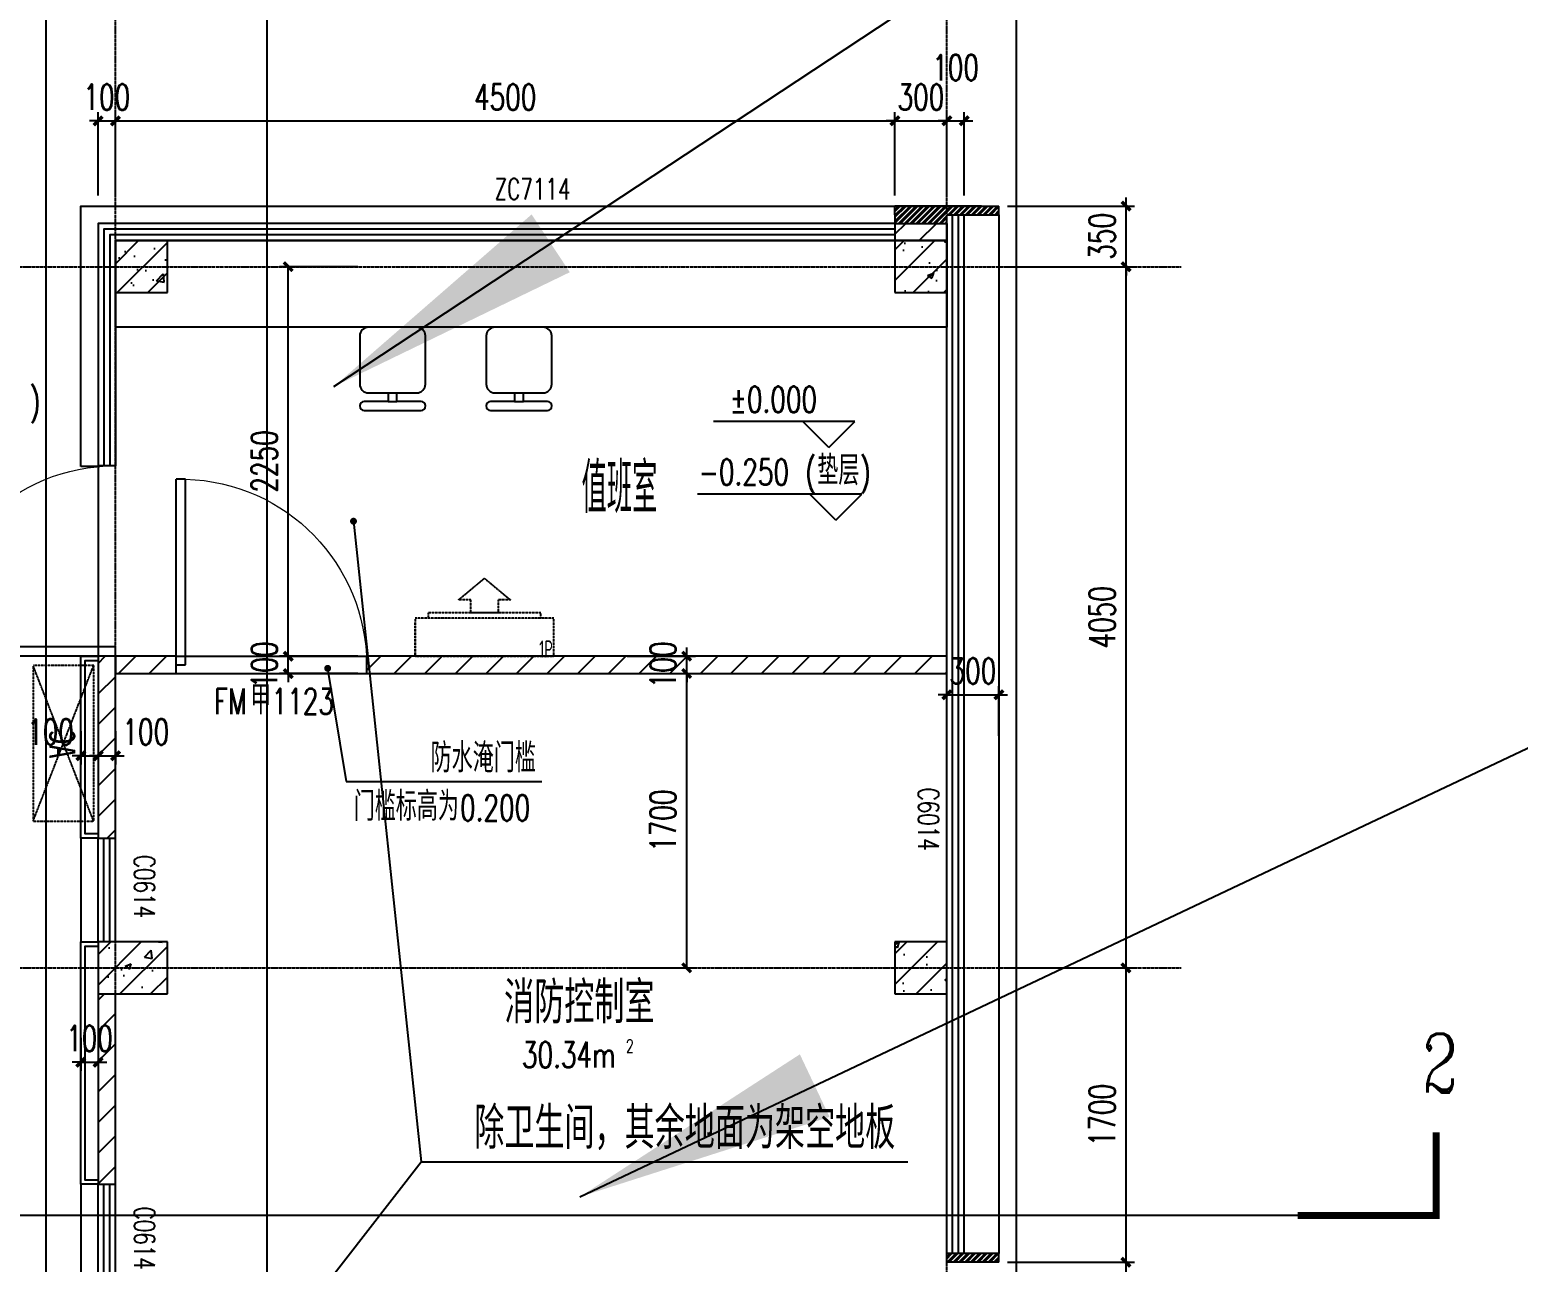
# Model space of a CAD drawing. Extents: x -954573 to 446329, y 489853 to 1226784.
# Drawn here: x -112949 to -104356, y 612220 to 619338 of the extents above; entities that cross this region are included whole.
import ezdxf
from ezdxf.enums import TextEntityAlignment as Align

# ---------------------------------------------------------------- set-up
doc = ezdxf.new("R2010")
doc.units = 0
doc.header["$LTSCALE"] = 10
doc.header["$MEASUREMENT"] = 0
for name, pattern in [('10平面$0$124-SF$0$DASH', [0.35, 0.25, -0.1]), ('10平面$0$DOTE', [2.42, 2, -0.2, 0.02, -0.2]), ('10平面$1$DASH', [0.35, 0.25, -0.1])]:
    doc.linetypes.add(name, pattern=pattern)
doc.layers.get('Defpoints').update_dxf_attribs({"color": 210})
for name, color, linetype in [('10平面$0$124-SF$0$J_EQPM_SMAL(空调室内外机)', 8, 'Continuous'), ('10平面$0$A-AXIS-DOTE', 8, '10平面$0$DOTE'), ('10平面$0$A-AXIS-DP', 8, 'Continuous'), ('10平面$0$A-AXIS-ELEV', 8, 'Continuous'), ('10平面$0$A-AXIS-SYMB', 8, 'Continuous'), ('10平面$0$A-CURTAIN', 8, 'Continuous'), ('10平面$0$A-FURN', 8, 'Continuous'), ('10平面$0$A-HATCH-2', 8, 'Continuous'), ('10平面$0$A-HRAIL', 8, 'Continuous'), ('10平面$0$A-LIN-V', 8, 'Continuous'), ('10平面$0$A-TEXT', 8, 'Continuous'), ('10平面$0$A-WINDOW', 8, 'Continuous'), ('10平面$0$A-防火门', 8, 'Continuous'), ('10平面$0$AS-COLN', 8, 'Continuous'), ('10平面$0$AS-WALL', 8, 'Continuous'), ('10平面$0$DIM_SYMB', 8, 'Continuous'), ('10平面$0$PUB_HATCH', 8, 'Continuous'), ('10平面$0$PUB_TEXT', 8, 'Continuous'), ('A-LIN-V', 9, 'Continuous'), ('建-引出', 3, 'Continuous')]:
    doc.layers.add(name, color=color, linetype=linetype)
doc.styles.add('10平面$0$124-SF$0$-宋体', font='')
doc.styles.add('10平面$0$124-SF$0$Standard', font='gbenor.shx', dxfattribs={"bigfont": 'gbcbig.shx'})
doc.styles.add('10平面$0$_TCH_DIM', font='SIMPLEX', dxfattribs={"bigfont": 'GBCBIG'})
doc.styles.add('10平面$0$_TCH_DIM_T3', font='SIMPLEX', dxfattribs={"width": 0.705882, "bigfont": 'GBCBIG'})
doc.styles.add('10平面$0$_TCH_LABEL', font='COMPLEX', dxfattribs={"bigfont": 'GBCBIG'})
doc.styles.add('10平面$0$_TCH_SPACE', font='SIMPLEX', dxfattribs={"height": 5, "bigfont": 'GBCBIG'})
doc.styles.add('10平面$0$_TCH_WINDOW', font='SIMPLEX', dxfattribs={"height": 3.5, "bigfont": 'GBCBIG'})
doc.styles.get('10平面$0$124-SF$0$-宋体').set_extended_font_data('SimSun')
doc.dimstyles.new('10平面$0$_TCH_ARCH&&50', dxfattribs={"dimtxt": 148.75, "dimasz": 50, "dimexe": 50, "dimexo": 50, "dimgap": 63.125, "dimtad": 1, "dimdec": 0, "dimzin": 0, "dimdsep": 46, "dimtxsty": '10平面$0$_TCH_DIM_T3', "dimblk": '10平面$0$_ArchTick', "dimcen": 0.09, "dimclrt": 7, "dimazin": 2, "dimtfac": 1, "dimtdec": 0, "dimtix": 1, "dimtmove": 2, "dimatfit": 3, "dimfxl": 0, "dimtolj": 1, "dimtzin": 0, "dimarcsym": 0})
pattern_1 = [(45, (0, 0), (-88.388348, 88.388348), []), (50, (0, 0), (358.63009, -31.37607), [37.5, -412.5]), (355, (0, 0), (-69.37567, 376.09607), [30, -330]), (100.4514, (29.9, -2.6), (289.2547, 344.71977), [31.8701, -350.57106]), (46.1842, (0, 100), (533.62052, -82.7595), [56.25, -618.75]), (96.6356, (44.47, 93.1), (467.33135, 487.05894), [47.80514, -525.8565]), (351.1842, (0, 100), (467.33097, 487.0593), [45, -495]), (21, (50, 75), (298.45353, -201.30945), [37.5, -412.5]), (326, (50, 75), (121.65767, 362.57502), [30, -330]), (71.4514, (74.87, 58.22), (420.11131, 161.26525), [31.8701, -350.57106]), (37.5, (0, 0), (6.079928, 166.446927), [0, -326, 0, -335, 0, -331.25]), (7.5, (0, 0), (131.53477, 197.205856), [0, -191, 0, -318.5, 0, -126.25]), (327.5, (-111.5, 0), (266.911218, -11.277436), [0, -125, 0, -390, 0, -517.5]), (317.5, (-161.5, 0), (291.593085, 50.05249), [0, -162.5, 0, -259, 0, -367.5])]
pattern_2 = [(45, (0, 89.76), (-88.388383, 88.388383), [])]

# ---------------------------------------------------------------- blocks, each defined once
blk = doc.blocks.new('10平面$0$dote')
at = {"layer": '10平面$0$A-AXIS-DOTE'}
for p, q in [((108282.2, -199468.5), (108282.2, -181810.8)), ((113082.2, -199468.5), (113082.2, -181810.8)), ((105547.2, -186850), (114434.2, -186850)), ((105547.2, -190899.7), (114434.2, -190899.7))]:
    blk.add_line(p, q, dxfattribs=at)
blk = doc.blocks.new('10平面$0$空调室外机')
at = {"layer": '10平面$0$124-SF$0$J_EQPM_SMAL(空调室内外机)', "linetype": '10平面$0$124-SF$0$DASH', "ltscale": 0.5}
for p, q in [((2034887, 1697910.3), (2035787, 1697560.3)), ((2034887, 1697560.3), (2035787, 1697910.3))]:
    blk.add_line(p, q, dxfattribs=at)
blk.add_lwpolyline([(2034887, 1697910.3), (2035787, 1697910.3), (2035787, 1697560.3), (2034887, 1697560.3)], close=True, dxfattribs=at)
at = {"layer": '10平面$0$124-SF$0$J_EQPM_SMAL(空调室内外机)', "ltscale": 0.5, "style": '10平面$0$124-SF$0$-宋体', "width": 0.8}
blk.add_text('AC', height=150, dxfattribs=at).set_placement((2035248.4, 1697653.6))
blk = doc.blocks.new('10平面$0$壁挂式空调室内机')
at = {"layer": '10平面$0$124-SF$0$J_EQPM_SMAL(空调室内外机)', "linetype": '10平面$0$124-SF$0$DASH', "ltscale": 0.5}
for p, q in [((2036016.6, 1699011.9), (2035816.6, 1699011.9)), ((2036016.6, 1699011.9), (2036016.6, 1698211.9)), ((2036016.6, 1698211.9), (2035816.6, 1698211.9))]:
    blk.add_line(p, q, dxfattribs=at)
for points in [[(2035796.6, 1698211.9), (2036016.6, 1698211.9), (2036016.6, 1699011.9), (2035796.6, 1699011.9)], [(2035691.6, 1698761.9), (2035691.6, 1698690.8), (2035766.6, 1698690.8), (2035766.6, 1698533), (2035691.6, 1698533), (2035691.6, 1698461.9), (2035566.6, 1698611.9)]]:
    blk.add_lwpolyline(points, close=True, dxfattribs=at)
blk.add_lwpolyline([(2035796.6, 1698936.9), (2035766.6, 1698936.9), (2035766.6, 1698286.9), (2035796.6, 1698286.9)], dxfattribs=at)
at = {"layer": '10平面$0$124-SF$0$J_EQPM_SMAL(空调室内外机)', "linetype": '10平面$0$124-SF$0$DASH', "ltscale": 0.5, "style": '10平面$0$124-SF$0$Standard', "width": 0.7}
blk.add_text('1P', height=100, rotation=90, dxfattribs=at).set_placement((2036025.3, 1698967.4), align=Align.CENTER)
blk = doc.blocks.new('10平面$0$_ArchTick')
at = {"color": 0, "linetype": 'ByBlock', "const_width": 0.4}
blk.add_lwpolyline([(-0.5, -0.5), (0.5, 0.5)], dxfattribs=at)
blk = doc.blocks.new('*D3288')
at = {"layer": '10平面$0$A-AXIS-DP', "color": 0, "lineweight": -2}
for p, q in [((-112654.1, 613517.1), (-112654.1, 613325.4)), ((-112554.1, 613517.1), (-112554.1, 613325.4)), ((-112654.1, 613375.4), (-112704.1, 613375.4)), ((-112654.1, 613375.4), (-112554.1, 613375.4)), ((-112554.1, 613375.4), (-112504.1, 613375.4))]:
    blk.add_line(p, q, dxfattribs=at)
at = {"layer": 'Defpoints', "color": 0}
for p in [(-112654.1, 613567.1), (-112554.1, 613567.1), (-112554.1, 613375.4)]:
    blk.add_point(p, dxfattribs=at)
at = {"layer": '10平面$0$A-AXIS-DP', "color": 0, "lineweight": -2, "xscale": 50, "yscale": 50, "zscale": 50}
blk.add_blockref('10平面$0$_ArchTick', (-112654.1, 613375.4), dxfattribs=at)
at = {"layer": '10平面$0$A-AXIS-DP', "color": 0, "lineweight": -2, "xscale": 50, "yscale": 50, "zscale": 50, "rotation": 180}
blk.add_blockref('10平面$0$_ArchTick', (-112554.1, 613375.4), dxfattribs=at)
at = {"layer": '10平面$0$A-AXIS-DP', "color": 7, "insert": (-112604.1, 613512.9), "char_height": 148.75, "attachment_point": 5, "style": '10平面$0$_TCH_DIM_T3'}
blk.add_mtext('\\A1;100', dxfattribs=at)
blk = doc.blocks.new('*D3289')
at = {"layer": '10平面$0$A-AXIS-DP', "color": 0, "lineweight": -2}
for p, q in [((-112554.2, 615287.1), (-112554.2, 615095.4)), ((-112454.2, 615287.1), (-112454.2, 615095.4)), ((-112554.2, 615145.4), (-112604.2, 615145.4)), ((-112554.2, 615145.4), (-112454.2, 615145.4)), ((-112454.2, 615145.4), (-112404.2, 615145.4))]:
    blk.add_line(p, q, dxfattribs=at)
at = {"layer": 'Defpoints', "color": 0}
for p in [(-112554.2, 615337.1), (-112454.2, 615337.1), (-112454.2, 615145.4)]:
    blk.add_point(p, dxfattribs=at)
at = {"layer": '10平面$0$A-AXIS-DP', "color": 0, "lineweight": -2, "xscale": 50, "yscale": 50, "zscale": 50}
blk.add_blockref('10平面$0$_ArchTick', (-112554.2, 615145.4), dxfattribs=at)
at = {"layer": '10平面$0$A-AXIS-DP', "color": 0, "lineweight": -2, "xscale": 50, "yscale": 50, "zscale": 50, "rotation": 180}
blk.add_blockref('10平面$0$_ArchTick', (-112454.2, 615145.4), dxfattribs=at)
at = {"layer": '10平面$0$A-AXIS-DP', "color": 7, "insert": (-112279.2, 615282.9), "char_height": 148.75, "attachment_point": 5, "style": '10平面$0$_TCH_DIM_T3'}
blk.add_mtext('\\A1;100', dxfattribs=at)
blk = doc.blocks.new('*D3290')
at = {"layer": '10平面$0$A-AXIS-DP', "color": 0, "lineweight": -2}
for p, q in [((-112654.2, 615287.1), (-112654.2, 615095.4)), ((-112554.2, 615287.1), (-112554.2, 615095.4)), ((-112654.2, 615145.4), (-112704.2, 615145.4)), ((-112654.2, 615145.4), (-112554.2, 615145.4)), ((-112554.2, 615145.4), (-112504.2, 615145.4))]:
    blk.add_line(p, q, dxfattribs=at)
at = {"layer": 'Defpoints', "color": 0}
for p in [(-112654.2, 615337.1), (-112554.2, 615337.1), (-112554.2, 615145.4)]:
    blk.add_point(p, dxfattribs=at)
at = {"layer": '10平面$0$A-AXIS-DP', "color": 0, "lineweight": -2, "xscale": 50, "yscale": 50, "zscale": 50}
blk.add_blockref('10平面$0$_ArchTick', (-112654.2, 615145.4), dxfattribs=at)
at = {"layer": '10平面$0$A-AXIS-DP', "color": 0, "lineweight": -2, "xscale": 50, "yscale": 50, "zscale": 50, "rotation": 180}
blk.add_blockref('10平面$0$_ArchTick', (-112554.2, 615145.4), dxfattribs=at)
at = {"layer": '10平面$0$A-AXIS-DP', "color": 7, "insert": (-112829.2, 615282.9), "char_height": 148.75, "attachment_point": 5, "style": '10平面$0$_TCH_DIM_T3'}
blk.add_mtext('\\A1;100', dxfattribs=at)
blk = doc.blocks.new('*D3301')
at = {"layer": '10平面$0$A-AXIS-DP', "color": 0, "lineweight": -2}
for p, q in [((-107654.2, 618812.3), (-107704.2, 618812.3)), ((-107654.2, 618380.3), (-107654.2, 618862.3)), ((-107654.2, 618812.3), (-107554.2, 618812.3)), ((-107554.2, 618380.3), (-107554.2, 618862.3)), ((-107554.2, 618812.3), (-107504.2, 618812.3))]:
    blk.add_line(p, q, dxfattribs=at)
at = {"layer": 'Defpoints', "color": 0}
for p in [(-107554.2, 618812.3), (-107654.2, 618330.3), (-107554.2, 618330.3)]:
    blk.add_point(p, dxfattribs=at)
at = {"layer": '10平面$0$A-AXIS-DP', "color": 0, "lineweight": -2, "xscale": 50, "yscale": 50, "zscale": 50}
blk.add_blockref('10平面$0$_ArchTick', (-107654.2, 618812.3), dxfattribs=at)
at = {"layer": '10平面$0$A-AXIS-DP', "color": 0, "lineweight": -2, "xscale": 50, "yscale": 50, "zscale": 50, "rotation": 180}
blk.add_blockref('10平面$0$_ArchTick', (-107554.2, 618812.3), dxfattribs=at)
at = {"layer": '10平面$0$A-AXIS-DP', "color": 7, "insert": (-107604.2, 619120), "char_height": 148.75, "attachment_point": 5, "style": '10平面$0$_TCH_DIM_T3'}
blk.add_mtext('\\A1;100', dxfattribs=at)
blk = doc.blocks.new('*D3302')
at = {"layer": '10平面$0$A-AXIS-DP', "color": 0, "lineweight": -2}
for p, q in [((-107954.2, 618812.3), (-108004.2, 618812.3)), ((-107954.2, 618380.3), (-107954.2, 618862.3)), ((-107954.2, 618812.3), (-107654.2, 618812.3)), ((-107654.2, 618380.3), (-107654.2, 618862.3)), ((-107654.2, 618812.3), (-107604.2, 618812.3))]:
    blk.add_line(p, q, dxfattribs=at)
at = {"layer": 'Defpoints', "color": 0}
for p in [(-107654.2, 618812.3), (-107954.2, 618330.3), (-107654.2, 618330.3)]:
    blk.add_point(p, dxfattribs=at)
at = {"layer": '10平面$0$A-AXIS-DP', "color": 0, "lineweight": -2, "xscale": 50, "yscale": 50, "zscale": 50}
blk.add_blockref('10平面$0$_ArchTick', (-107954.2, 618812.3), dxfattribs=at)
at = {"layer": '10平面$0$A-AXIS-DP', "color": 0, "lineweight": -2, "xscale": 50, "yscale": 50, "zscale": 50, "rotation": 180}
blk.add_blockref('10平面$0$_ArchTick', (-107654.2, 618812.3), dxfattribs=at)
at = {"layer": '10平面$0$A-AXIS-DP', "color": 7, "insert": (-107804.2, 618949.8), "char_height": 148.75, "attachment_point": 5, "style": '10平面$0$_TCH_DIM_T3'}
blk.add_mtext('\\A1;300', dxfattribs=at)
blk = doc.blocks.new('*D3303')
at = {"layer": '10平面$0$A-AXIS-DP', "color": 0, "lineweight": -2}
for p, q in [((-112454.2, 618380.3), (-112454.2, 618862.3)), ((-112454.2, 618812.3), (-107954.2, 618812.3)), ((-107954.2, 618380.3), (-107954.2, 618862.3))]:
    blk.add_line(p, q, dxfattribs=at)
at = {"layer": 'Defpoints', "color": 0}
for p in [(-107954.2, 618812.3), (-112454.2, 618330.3), (-107954.2, 618330.3)]:
    blk.add_point(p, dxfattribs=at)
at = {"layer": '10平面$0$A-AXIS-DP', "color": 0, "lineweight": -2, "xscale": 50, "yscale": 50, "zscale": 50, "rotation": 180}
blk.add_blockref('10平面$0$_ArchTick', (-112454.2, 618812.3), dxfattribs=at)
at = {"layer": '10平面$0$A-AXIS-DP', "color": 0, "lineweight": -2, "xscale": 50, "yscale": 50, "zscale": 50}
blk.add_blockref('10平面$0$_ArchTick', (-107954.2, 618812.3), dxfattribs=at)
at = {"layer": '10平面$0$A-AXIS-DP', "color": 7, "insert": (-110204.2, 618949.8), "char_height": 148.75, "attachment_point": 5, "style": '10平面$0$_TCH_DIM_T3'}
blk.add_mtext('\\A1;4500', dxfattribs=at)
blk = doc.blocks.new('*D3304')
at = {"layer": '10平面$0$A-AXIS-DP', "color": 0, "lineweight": -2}
for p, q in [((-112554.2, 618812.3), (-112604.2, 618812.3)), ((-112554.2, 618380.3), (-112554.2, 618862.3)), ((-112554.2, 618812.3), (-112454.2, 618812.3)), ((-112454.2, 618380.3), (-112454.2, 618862.3)), ((-112454.2, 618812.3), (-112404.2, 618812.3))]:
    blk.add_line(p, q, dxfattribs=at)
at = {"layer": 'Defpoints', "color": 0}
for p in [(-112454.2, 618812.3), (-112554.2, 618330.3), (-112454.2, 618330.3)]:
    blk.add_point(p, dxfattribs=at)
at = {"layer": '10平面$0$A-AXIS-DP', "color": 0, "lineweight": -2, "xscale": 50, "yscale": 50, "zscale": 50}
blk.add_blockref('10平面$0$_ArchTick', (-112554.2, 618812.3), dxfattribs=at)
at = {"layer": '10平面$0$A-AXIS-DP', "color": 0, "lineweight": -2, "xscale": 50, "yscale": 50, "zscale": 50, "rotation": 180}
blk.add_blockref('10平面$0$_ArchTick', (-112454.2, 618812.3), dxfattribs=at)
at = {"layer": '10平面$0$A-AXIS-DP', "color": 7, "insert": (-112504.2, 618949.8), "char_height": 148.75, "attachment_point": 5, "style": '10平面$0$_TCH_DIM_T3'}
blk.add_mtext('\\A1;100', dxfattribs=at)
blk = doc.blocks.new('*D3316')
at = {"layer": '10平面$0$A-AXIS-DP', "color": 0, "lineweight": -2}
for p, q in [((-107304.2, 612220.3), (-106570.2, 612220.3)), ((-106620.2, 610820.3), (-106620.2, 612220.3)), ((-107304.2, 610820.3), (-106570.2, 610820.3))]:
    blk.add_line(p, q, dxfattribs=at)
at = {"layer": 'Defpoints', "color": 0}
for p in [(-107354.2, 612220.3), (-106620.2, 612220.3), (-107354.2, 610820.3)]:
    blk.add_point(p, dxfattribs=at)
at = {"layer": '10平面$0$A-AXIS-DP', "color": 0, "lineweight": -2, "xscale": 50, "yscale": 50, "zscale": 50}
for p, rotation in [((-106620.2, 612220.3), 90), ((-106620.2, 610820.3), 270)]:
    blk.add_blockref('10平面$0$_ArchTick', p, dxfattribs=dict(at, rotation=rotation))
at = {"layer": '10平面$0$A-AXIS-DP', "color": 7, "insert": (-106757.7, 611520.3), "char_height": 148.75, "attachment_point": 5, "rotation": 90, "style": '10平面$0$_TCH_DIM_T3'}
blk.add_mtext('\\A1;1400', dxfattribs=at)
blk = doc.blocks.new('*D3317')
at = {"layer": '10平面$0$A-AXIS-DP', "color": 0, "lineweight": -2}
for p, q in [((-107304.2, 613920.3), (-106570.2, 613920.3)), ((-106620.2, 612220.3), (-106620.2, 613920.3)), ((-107304.2, 612220.3), (-106570.2, 612220.3))]:
    blk.add_line(p, q, dxfattribs=at)
at = {"layer": 'Defpoints', "color": 0}
for p in [(-107354.2, 613920.3), (-106620.2, 613920.3), (-107354.2, 612220.3)]:
    blk.add_point(p, dxfattribs=at)
at = {"layer": '10平面$0$A-AXIS-DP', "color": 0, "lineweight": -2, "xscale": 50, "yscale": 50, "zscale": 50}
for p, rotation in [((-106620.2, 613920.3), 90), ((-106620.2, 612220.3), 270)]:
    blk.add_blockref('10平面$0$_ArchTick', p, dxfattribs=dict(at, rotation=rotation))
at = {"layer": '10平面$0$A-AXIS-DP', "color": 7, "insert": (-106757.7, 613070.3), "char_height": 148.75, "attachment_point": 5, "rotation": 90, "style": '10平面$0$_TCH_DIM_T3'}
blk.add_mtext('\\A1;1700', dxfattribs=at)
blk = doc.blocks.new('*D3318')
at = {"layer": '10平面$0$A-AXIS-DP', "color": 0, "lineweight": -2}
for p, q in [((-107304.2, 617970), (-106570.2, 617970)), ((-106620.2, 613920.3), (-106620.2, 617970)), ((-107304.2, 613920.3), (-106570.2, 613920.3))]:
    blk.add_line(p, q, dxfattribs=at)
at = {"layer": 'Defpoints', "color": 0}
for p in [(-107354.2, 617970), (-106620.2, 617970), (-107354.2, 613920.3)]:
    blk.add_point(p, dxfattribs=at)
at = {"layer": '10平面$0$A-AXIS-DP', "color": 0, "lineweight": -2, "xscale": 50, "yscale": 50, "zscale": 50}
for p, rotation in [((-106620.2, 617970), 90), ((-106620.2, 613920.3), 270)]:
    blk.add_blockref('10平面$0$_ArchTick', p, dxfattribs=dict(at, rotation=rotation))
at = {"layer": '10平面$0$A-AXIS-DP', "color": 7, "insert": (-106757.7, 615945.2), "char_height": 148.75, "attachment_point": 5, "rotation": 90, "style": '10平面$0$_TCH_DIM_T3'}
blk.add_mtext('\\A1;4050', dxfattribs=at)
blk = doc.blocks.new('*D3319')
at = {"layer": '10平面$0$A-AXIS-DP', "color": 0, "lineweight": -2}
for p, q in [((-106620.2, 618320.3), (-106620.2, 618370.3)), ((-107304.2, 618320.3), (-106570.2, 618320.3)), ((-106620.2, 617970), (-106620.2, 618320.3)), ((-107304.2, 617970), (-106570.2, 617970)), ((-106620.2, 617970), (-106620.2, 617920))]:
    blk.add_line(p, q, dxfattribs=at)
at = {"layer": 'Defpoints', "color": 0}
for p in [(-107354.2, 618320.3), (-106620.2, 618320.3), (-107354.2, 617970)]:
    blk.add_point(p, dxfattribs=at)
at = {"layer": '10平面$0$A-AXIS-DP', "color": 0, "lineweight": -2, "xscale": 50, "yscale": 50, "zscale": 50}
for p, rotation in [((-106620.2, 618320.3), 270), ((-106620.2, 617970), 90)]:
    blk.add_blockref('10平面$0$_ArchTick', p, dxfattribs=dict(at, rotation=rotation))
at = {"layer": '10平面$0$A-AXIS-DP', "color": 7, "insert": (-106757.7, 618145.2), "char_height": 148.75, "attachment_point": 5, "rotation": 90, "style": '10平面$0$_TCH_DIM_T3'}
blk.add_mtext('\\A1;350', dxfattribs=at)
blk = doc.blocks.new('10平面$0$$plan$00002451')
at = {"layer": '10平面$0$A-FURN'}
for p, q in [((25.26792, -50.53584), (-25.26792, -50.53584)), ((25.26792, -101.07168), (-25.26792, -101.07168))]:
    blk.add_line(p, q, dxfattribs=at)
blk.add_lwpolyline([(-25.26792, -50.53584), (-25.26792, -101.07168), (-138.97356, -101.07168, 0.4142135624), (-189.5094, -151.60752), (-189.5094, -429.55464, 0.4142135624), (-138.97356, -480.09048), (138.97356, -480.09048, 0.4142135624), (189.5094, -429.55464), (189.5094, -151.60752, 0.4142135624), (138.97356, -101.07168), (25.26792, -101.07168), (25.26792, -50.53584), (164.24148, -50.53584, 1), (164.24148, 0), (-164.24148, 0, 1), (-164.24148, -50.53584)], format="xyb", close=True, dxfattribs=at)
blk = doc.blocks.new('10平面$0$$DorLib2D$00000001')
for p, q in [((0.45, 0.975), (0.5, 0.975)), ((0.45, 0), (0.45, 0.975)), ((0.5, 0), (0.5, 0.975)), ((0.5, 0), (0.45, 0))]:
    blk.add_line(p, q)
at = {"lineweight": 13}
blk.add_arc((0.475, 0), 0.975, 91.46928, 180, dxfattribs=at)
blk = doc.blocks.new('*D3325')
at = {"layer": '10平面$0$A-AXIS-DP', "color": 0, "lineweight": -2}
for p, q in [((-107654.2, 615260), (-107654.2, 615547.5)), ((-107354.2, 615260), (-107354.2, 615547.5)), ((-107654.2, 615497.5), (-107704.2, 615497.5)), ((-107654.2, 615497.5), (-107354.2, 615497.5)), ((-107354.2, 615497.5), (-107304.2, 615497.5))]:
    blk.add_line(p, q, dxfattribs=at)
at = {"layer": 'Defpoints', "color": 0}
for p in [(-107354.2, 615497.5), (-107654.2, 615210), (-107354.2, 615210)]:
    blk.add_point(p, dxfattribs=at)
at = {"layer": '10平面$0$A-AXIS-DP', "color": 0, "lineweight": -2, "xscale": 50, "yscale": 50, "zscale": 50}
blk.add_blockref('10平面$0$_ArchTick', (-107654.2, 615497.5), dxfattribs=at)
at = {"layer": '10平面$0$A-AXIS-DP', "color": 0, "lineweight": -2, "xscale": 50, "yscale": 50, "zscale": 50, "rotation": 180}
blk.add_blockref('10平面$0$_ArchTick', (-107354.2, 615497.5), dxfattribs=at)
at = {"layer": '10平面$0$A-AXIS-DP', "color": 7, "insert": (-107504.2, 615635), "char_height": 148.75, "attachment_point": 5, "style": '10平面$0$_TCH_DIM_T3'}
blk.add_mtext('\\A1;300', dxfattribs=at)
blk = doc.blocks.new('*D4319')
at = {"layer": '10平面$0$A-AXIS-DP', "color": 0, "lineweight": -2}
for p, q in [((-109500, 615620.3), (-109106.3, 615620.3)), ((-109156.3, 613920.3), (-109156.3, 615620.3)), ((-109500, 613920.3), (-109106.3, 613920.3))]:
    blk.add_line(p, q, dxfattribs=at)
at = {"layer": 'Defpoints', "color": 0}
for p in [(-109550, 615620.3), (-109156.3, 615620.3), (-109550, 613920.3)]:
    blk.add_point(p, dxfattribs=at)
at = {"layer": '10平面$0$A-AXIS-DP', "color": 0, "lineweight": -2, "xscale": 50, "yscale": 50, "zscale": 50}
for p, rotation in [((-109156.3, 615620.3), 90), ((-109156.3, 613920.3), 270)]:
    blk.add_blockref('10平面$0$_ArchTick', p, dxfattribs=dict(at, rotation=rotation))
at = {"layer": '10平面$0$A-AXIS-DP', "color": 7, "insert": (-109293.8, 614770.3), "char_height": 148.75, "attachment_point": 5, "rotation": 90, "style": '10平面$0$_TCH_DIM_T3'}
blk.add_mtext('\\A1;1700', dxfattribs=at)
blk = doc.blocks.new('*D4320')
at = {"layer": '10平面$0$A-AXIS-DP', "color": 0, "lineweight": -2}
for p, q in [((-109500, 615720.3), (-109106.2, 615720.3)), ((-109156.2, 615720.3), (-109156.2, 615770.3)), ((-109156.2, 615620.3), (-109156.2, 615720.3)), ((-109500, 615620.3), (-109106.2, 615620.3)), ((-109156.2, 615620.3), (-109156.2, 615570.3))]:
    blk.add_line(p, q, dxfattribs=at)
at = {"layer": 'Defpoints', "color": 0}
for p in [(-109550, 615720.3), (-109156.2, 615720.3), (-109550, 615620.3)]:
    blk.add_point(p, dxfattribs=at)
at = {"layer": '10平面$0$A-AXIS-DP', "color": 0, "lineweight": -2, "xscale": 50, "yscale": 50, "zscale": 50}
for p, rotation in [((-109156.2, 615720.3), 270), ((-109156.2, 615620.3), 90)]:
    blk.add_blockref('10平面$0$_ArchTick', p, dxfattribs=dict(at, rotation=rotation))
at = {"layer": '10平面$0$A-AXIS-DP', "color": 7, "insert": (-109293.7, 615670.3), "char_height": 148.75, "attachment_point": 5, "rotation": 90, "style": '10平面$0$_TCH_DIM_T3'}
blk.add_mtext('\\A1;100', dxfattribs=at)
blk = doc.blocks.new('*D4321')
at = {"layer": '10平面$0$A-AXIS-DP', "color": 0, "lineweight": -2}
for p, q in [((-111054.2, 615720.3), (-111507.2, 615720.3)), ((-111457.2, 615720.3), (-111457.2, 615770.3)), ((-111457.2, 615620.3), (-111457.2, 615720.3)), ((-111054.2, 615620.3), (-111507.2, 615620.3)), ((-111457.2, 615620.3), (-111457.2, 615570.3))]:
    blk.add_line(p, q, dxfattribs=at)
at = {"layer": 'Defpoints', "color": 0}
for p in [(-111457.2, 615720.3), (-111004.2, 615720.3), (-111004.2, 615620.3)]:
    blk.add_point(p, dxfattribs=at)
at = {"layer": '10平面$0$A-AXIS-DP', "color": 0, "lineweight": -2, "xscale": 50, "yscale": 50, "zscale": 50}
for p, rotation in [((-111457.2, 615720.3), 270), ((-111457.2, 615620.3), 90)]:
    blk.add_blockref('10平面$0$_ArchTick', p, dxfattribs=dict(at, rotation=rotation))
at = {"layer": '10平面$0$A-AXIS-DP', "color": 7, "insert": (-111594.7, 615670.3), "char_height": 148.75, "attachment_point": 5, "rotation": 90, "style": '10平面$0$_TCH_DIM_T3'}
blk.add_mtext('\\A1;100', dxfattribs=at)
blk = doc.blocks.new('*D4322')
at = {"layer": '10平面$0$A-AXIS-DP', "color": 0, "lineweight": -2}
for p, q in [((-111054.2, 617970), (-111507.2, 617970)), ((-111457.2, 615720.3), (-111457.2, 617970)), ((-111054.2, 615720.3), (-111507.2, 615720.3))]:
    blk.add_line(p, q, dxfattribs=at)
at = {"layer": 'Defpoints', "color": 0}
for p in [(-111457.2, 617970), (-111004.2, 617970), (-111004.2, 615720.3)]:
    blk.add_point(p, dxfattribs=at)
at = {"layer": '10平面$0$A-AXIS-DP', "color": 0, "lineweight": -2, "xscale": 50, "yscale": 50, "zscale": 50}
for p, rotation in [((-111457.2, 617970), 90), ((-111457.2, 615720.3), 270)]:
    blk.add_blockref('10平面$0$_ArchTick', p, dxfattribs=dict(at, rotation=rotation))
at = {"layer": '10平面$0$A-AXIS-DP', "color": 7, "insert": (-111594.7, 616845.2), "char_height": 148.75, "attachment_point": 5, "rotation": 90, "style": '10平面$0$_TCH_DIM_T3'}
blk.add_mtext('\\A1;2250', dxfattribs=at)
blk = doc.blocks.new('10平面$0$42342343')
at = {"layer": '10平面$0$A-HATCH-2'}
h = blk.add_hatch(dxfattribs=at)
h.set_pattern_fill('ANSI32', color=256, scale=5)
h.set_pattern_definition([(45, (-0.0001, 100), (-16.8379802, 16.8379802), []), (45, (11.225, 100), (-16.8379802, 16.8379802), [])])
h.paths.add_polyline_path([(-107354.2, 618270.3), (-107354.2, 618320.3), (-107954.2, 618320.3), (-107954.2, 618220.3), (-107654.2, 618220.3), (-107654.2, 618270.3)])
h = blk.add_hatch(dxfattribs=at)
h.set_pattern_fill('ANSI32', color=256, scale=5)
h.set_pattern_definition([(45, (0, 150), (-16.8379802, 16.8379802), []), (45, (11.225, 150), (-16.8379802, 16.8379802), [])])
h.paths.add_polyline_path([(-107654.2, 612220.3), (-107354.2, 612220.3), (-107354.2, 612270.3), (-107654.2, 612270.3)])
at = {"layer": '10平面$0$PUB_HATCH'}
h = blk.add_hatch(dxfattribs=at)
h.set_pattern_fill('普通砖', color=256, scale=50, style=0)
h.set_pattern_definition(pattern_2)
h.paths.add_polyline_path([(-107954.2, 618120.3), (-107654.2, 618120.3), (-107654.2, 618220.3), (-107954.2, 618220.3)])
h = blk.add_hatch(dxfattribs=at)
h.set_pattern_fill('钢筋混凝土', color=256, scale=50, style=0)
h.set_pattern_definition(pattern_1)
h.paths.add_polyline_path([(-112454.2, 618120.3), (-112454.2, 617820.3), (-112154.2, 617820.3), (-112154.2, 618120.3)])
h = blk.add_hatch(dxfattribs=at)
h.set_pattern_fill('钢筋混凝土', color=256, scale=50, style=0)
h.set_pattern_definition(pattern_1)
h.paths.add_polyline_path([(-107954.2, 618120.3), (-107954.2, 617820.3), (-107654.2, 617820.3), (-107654.2, 618120.3)])
h = blk.add_hatch(dxfattribs=at)
h.set_pattern_fill('普通砖', color=256, scale=50, style=0)
h.set_pattern_definition(pattern_2)
h.paths.add_polyline_path([(-112554.3, 615720.3), (-112554.2, 614670.3), (-112454.2, 614670.3), (-112454.3, 615720.3)])
h = blk.add_hatch(dxfattribs=at)
h.set_pattern_fill('钢筋混凝土', color=256, scale=50, style=0)
h.set_pattern_definition(pattern_1)
h.paths.add_polyline_path([(-112554.2, 614070.3), (-112554.2, 613770.3), (-112154.2, 613770.3), (-112154.2, 614070.3)])
h = blk.add_hatch(dxfattribs=at)
h.set_pattern_fill('钢筋混凝土', color=256, scale=50, style=0)
h.set_pattern_definition(pattern_1)
h.paths.add_polyline_path([(-107954.2, 614070.3), (-107954.2, 613770.3), (-107654.2, 613770.3), (-107654.2, 614070.3)])
h = blk.add_hatch(dxfattribs=at)
h.set_pattern_fill('普通砖', color=256, scale=50, style=0)
h.set_pattern_definition(pattern_2)
h.paths.add_polyline_path([(-112454.2, 613770.3), (-112554.2, 613770.3), (-112554.2, 612670.3), (-112454.2, 612670.3)])
at = {"layer": '10平面$0$A-AXIS-ELEV'}
for p, q in [((-108186.6, 617076.7), (-109002.6, 617076.7)), ((-108336.6, 616926.7), (-108486.6, 617076.7)), ((-108336.6, 616926.7), (-108186.6, 617076.7))]:
    blk.add_line(p, q, dxfattribs=at)
at = {"layer": '10平面$0$A-AXIS-SYMB', "linetype": '10平面$1$DASH'}
for p, q in [((-111580, 623480), (-111580, 605820)), ((-105630, 612490), (-115680, 612490))]:
    blk.add_line(p, q, dxfattribs=at)
at = {"layer": '10平面$0$A-AXIS-SYMB', "const_width": 40}
blk.add_lwpolyline([(-105630, 612490), (-104830, 612490), (-104830, 612970)], dxfattribs=at)
at = {"layer": '10平面$0$A-CURTAIN'}
for points in [[(-112554.2, 614670.3), (-112654.2, 614670.3), (-112653.9, 615720.3), (-112553.9, 615720.3)], [(-112554.2, 614695.3), (-112629.2, 614695.3), (-112628.9, 615695.3), (-112553.9, 615695.3)], [(-112554.1, 612670.3), (-112654.1, 612670.3), (-112654.1, 614070.3), (-112554.1, 614070.3)], [(-112554.1, 612695.3), (-112629.1, 612695.3), (-112629.1, 614045.3), (-112554.1, 614045.3)]]:
    blk.add_lwpolyline(points, dxfattribs=at)
at = {"layer": '10平面$0$A-FURN'}
blk.add_lwpolyline([(-112454.2, 617620.3), (-112454.2, 618120.3), (-107654.2, 618120.3), (-107654.2, 617620.3), (-107754.2, 617620.3), (-107754.2, 617620.3)], close=True, dxfattribs=at)
at = {"layer": '10平面$0$A-LIN-V'}
for p, q in [((-107354.2, 618270.3), (-107354.2, 612270.3)), ((-112553.9, 616815.8), (-112653.9, 616815.8)), ((-112654.2, 614670.3), (-112654.2, 614070.3)), ((-112654.2, 612670.3), (-112654.2, 612070.3))]:
    blk.add_line(p, q, dxfattribs=at)
blk.add_lwpolyline([(-112653.9, 616815.8), (-112653.9, 618320.3), (-107454.2, 618320.3), (-107954.2, 618320.3)], dxfattribs=at)
at = {"layer": '10平面$0$A-WINDOW'}
for p, q in [((-107954.2, 618320.3), (-107354.2, 618320.3)), ((-107954.2, 618270.3), (-107954.2, 618320.3)), ((-107354.2, 618270.3), (-107354.2, 618320.3)), ((-107654.2, 618270.3), (-107354.2, 618270.3)), ((-112554.1, 614070.3), (-112554.2, 614670.3)), ((-112520.8, 614070.3), (-112520.8, 614670.3)), ((-112487.4, 614070.3), (-112487.5, 614670.3)), ((-112454.1, 614070.3), (-112454.2, 614670.3)), ((-112554.2, 612070.3), (-112554.2, 612670.3)), ((-112520.9, 612070.3), (-112520.9, 612670.3)), ((-112487.5, 612070.3), (-112487.5, 612670.3)), ((-112454.2, 612070.3), (-112454.2, 612670.3)), ((-107654.5, 612220.3), (-107654.2, 612270.3)), ((-107354.2, 612270.3), (-107654.2, 612270.3)), ((-107354.2, 612220.3), (-107354.2, 612270.3)), ((-107354.2, 612220.3), (-107654.2, 612220.3))]:
    blk.add_line(p, q, dxfattribs=at)
for points in [[(-107954.2, 618220.3), (-112553.9, 618220.3), (-112553.9, 615720.3)], [(-107954.2, 618270.3), (-107954.2, 618220.3), (-107654.2, 618220.3), (-107654.2, 618270.3)], [(-107654.2, 612270.3), (-107654.2, 618270.3)], [(-107621.2, 612270.3), (-107621.2, 618270.3)], [(-107587.2, 612270.3), (-107587.2, 618270.3)], [(-107554.2, 612270.3), (-107554.2, 618270.3)], [(-107954.2, 618187.3), (-112520.9, 618187.3), (-112520.9, 616820.3)], [(-107954.2, 618153.3), (-112486.9, 618153.3), (-112486.9, 616820.3)], [(-107654.2, 618120.3), (-112453.9, 618120.3), (-112453.9, 616820.3)]]:
    blk.add_lwpolyline(points, dxfattribs=at)
at = {"layer": '10平面$0$AS-COLN'}
for p, q in [((-112454.2, 618120.3), (-112454.2, 617820.3)), ((-112154.2, 618120.3), (-112454.2, 618120.3)), ((-112154.2, 617820.3), (-112154.2, 618120.3)), ((-107954.2, 618120.3), (-107954.2, 617820.3)), ((-107654.2, 618120.3), (-107954.2, 618120.3)), ((-107654.2, 617820.3), (-107654.2, 618120.3)), ((-112454.2, 617820.3), (-112154.2, 617820.3)), ((-107954.2, 617820.3), (-107654.2, 617820.3)), ((-112554.2, 614070.3), (-112554.2, 613770.3)), ((-112154.2, 614070.3), (-112554.2, 614070.3)), ((-112154.2, 613770.3), (-112154.2, 614070.3)), ((-107954.2, 614070.3), (-107954.2, 613770.3)), ((-107654.2, 614070.3), (-107954.2, 614070.3)), ((-107654.2, 613770.3), (-107654.2, 614070.3)), ((-112554.2, 613770.3), (-112154.2, 613770.3)), ((-107954.2, 613770.3), (-107654.2, 613770.3))]:
    blk.add_line(p, q, dxfattribs=at)
at = {"layer": '10平面$0$AS-WALL'}
for p, q in [((-107954.2, 618220.3), (-107654.2, 618220.3)), ((-107954.2, 618220.3), (-107954.2, 618120.3)), ((-107654.2, 618220.3), (-107654.2, 618120.3)), ((-107954.2, 618120.3), (-107654.2, 618120.3)), ((-112554.3, 615720.3), (-112554.2, 614670.3)), ((-112454.3, 615720.3), (-112554.3, 615720.3)), ((-112454.2, 614670.3), (-112454.3, 615720.3)), ((-112554.2, 614670.3), (-112454.2, 614670.3)), ((-112554.2, 613770.3), (-112554.2, 612670.3)), ((-112454.2, 612670.3), (-112454.2, 613770.3)), ((-112554.2, 612670.3), (-112454.2, 612670.3))]:
    blk.add_line(p, q, dxfattribs=at)
at = {"layer": '10平面$0$AS-WALL', "linetype": '10平面$1$DASH'}
blk.add_lwpolyline([(-112854.2, 607320.3), (-112854.2, 621570), (-107254.2, 621570), (-107254.2, 607320.3)], close=True, dxfattribs=at)
at = {"layer": '10平面$0$A-FURN', "rotation": 180}
for p in [(-110854.5, 617140.3), (-110124.5, 617140.3)]:
    blk.add_blockref('10平面$0$$plan$00002451', p, dxfattribs=at)
at = {"layer": '10平面$0$A-WINDOW', "xscale": -1100, "yscale": 1100, "zscale": 200, "rotation": 89.99999999999999}
blk.add_blockref('10平面$0$$DorLib2D$00000001', (-112454.8, 616270.3), dxfattribs=at)
at = {"layer": '10平面$0$A-TEXT', "style": '10平面$0$_TCH_SPACE', "width": 0.7}
for s, height, p in [('ZC7114', 120.57, (-110265.3, 618358.1)), ('值班室', 289.36, (-109763.3, 616547.4))]:
    blk.add_text(s, height=height, dxfattribs=at).set_placement(p)
for s, p in [('C6014', (-107820.9, 614961.9)), ('C0614', (-112346.7, 614573.2)), ('C0614', (-112346.7, 612541.9))]:
    blk.add_text(s, height=120.57, rotation=270, dxfattribs=at).set_placement(p)
at = {"layer": '10平面$0$PUB_TEXT', "width": 0.705882}
for s, height, style, p in [(')', 148.8, '10平面$0$_TCH_DIM', (-112950.5, 617116)), ('%%P0.000', 148.75, '10平面$0$_TCH_DIM', (-108907.6, 617129.2)), ('2', 340, '10平面$0$_TCH_LABEL', (-104910, 613200))]:
    blk.add_text(s, height=height, dxfattribs=dict(at, style=style)).set_placement(p)
at = {"layer": '10平面$0$A-AXIS-DP'}
for base, p1, p2, picture, middle in [((-107554.2, 618812.3), (-107654.2, 618330.3), (-107554.2, 618330.3), '*D3301', (-107604.2, 619120)), ((-112554.2, 615145.4), (-112654.2, 615337.1), (-112554.2, 615337.1), '*D3290', (-112829.2, 615282.9)), ((-112454.2, 615145.4), (-112554.2, 615337.1), (-112454.2, 615337.1), '*D3289', (-112279.2, 615282.9))]:
    dim = blk.add_linear_dim(base=base, p1=p1, p2=p2, angle=0, dimstyle='10平面$0$_TCH_ARCH&&50', dxfattribs=at)
    dim.commit()
    dim.dimension.update_dxf_attribs({"geometry": picture, "text_midpoint": middle, "dimtype": 129})
for p1, p2, distance, picture, middle in [((-112554.2, 618330.3), (-112454.2, 618330.3), 482, '*D3304', (-112504.2, 618949.8)), ((-112454.2, 618330.3), (-107954.2, 618330.3), 482, '*D3303', (-110204.2, 618949.8)), ((-107954.2, 618330.3), (-107654.2, 618330.3), 482, '*D3302', (-107804.2, 618949.8)), ((-107354.2, 617970), (-107354.2, 618320.3), -734, '*D3319', (-106757.7, 618145.2)), ((-107354.2, 613920.3), (-107354.2, 617970), -734, '*D3318', (-106757.7, 615945.2)), ((-107654.2, 615210), (-107354.2, 615210), 287.5, '*D3325', (-107504.2, 615635)), ((-107354.2, 612220.3), (-107354.2, 613920.3), -734, '*D3317', (-106757.7, 613070.3)), ((-112654.1, 613567.1), (-112554.1, 613567.1), -191.7, '*D3288', (-112604.1, 613512.9)), ((-107354.2, 610820.3), (-107354.2, 612220.3), -734, '*D3316', (-106757.7, 611520.3))]:
    dim = blk.add_aligned_dim(p1=p1, p2=p2, distance=distance, dimstyle='10平面$0$_TCH_ARCH&&50', dxfattribs=at)
    dim.commit()
    dim.dimension.update_dxf_attribs({"geometry": picture, "text_midpoint": middle})
blk = doc.blocks.new('10平面')
at = {"layer": '10平面$0$PUB_HATCH'}
h = blk.add_hatch(dxfattribs=at)
h.set_pattern_fill('普通砖', color=256, scale=50, style=0)
h.set_pattern_definition(pattern_2)
h.paths.add_polyline_path([(-112454.2, 615620.3), (-112104.2, 615620.3), (-112104.2, 615720.3), (-112454.2, 615720.3)])
h = blk.add_hatch(dxfattribs=at)
h.set_pattern_fill('普通砖', color=256, scale=50, style=0)
h.set_pattern_definition(pattern_2)
h.paths.add_polyline_path([(-107654.2, 615720.3), (-111004.2, 615720.3), (-111004.2, 615620.3), (-107654.2, 615620.3)])
at = {"layer": '10平面$0$A-AXIS-ELEV'}
for p, q in [((-108145.9, 616656.7), (-109095, 616656.7)), ((-108295.9, 616506.7), (-108445.9, 616656.7)), ((-108295.9, 616506.7), (-108145.9, 616656.7))]:
    blk.add_line(p, q, dxfattribs=at)
at = {"layer": '10平面$0$A-WINDOW'}
for p, q in [((-112453.9, 616820.3), (-112553.9, 616820.3)), ((-111229.2, 615650.3), (-111122.2, 614997.1)), ((-111122.2, 614997.1), (-109992.2, 614997.1))]:
    blk.add_line(p, q, dxfattribs=at)
at = {"layer": '10平面$0$A-WINDOW', "const_width": 20}
blk.add_lwpolyline([(-111230.8, 615660.2, 1), (-111227.6, 615640.5, 1)], format="xyb", close=True, dxfattribs=at)
at = {"layer": '10平面$0$A-防火门'}
for p, q in [((-112104.2, 615720.3), (-111004.2, 615720.3)), ((-112104.2, 615620.3), (-111004.2, 615620.3))]:
    blk.add_line(p, q, dxfattribs=at)
at = {"layer": '10平面$0$AS-WALL'}
for p, q in [((-112104.2, 615720.3), (-112454.2, 615720.3)), ((-112454.2, 615720.3), (-112454.2, 615620.3)), ((-112104.2, 615620.3), (-112104.2, 615720.3)), ((-107654.2, 615720.3), (-111004.2, 615720.3)), ((-111004.2, 615720.3), (-111004.2, 615620.3)), ((-107654.2, 615620.3), (-107654.2, 615720.3)), ((-112454.2, 615620.3), (-112104.2, 615620.3)), ((-111004.2, 615620.3), (-107654.2, 615620.3))]:
    blk.add_line(p, q, dxfattribs=at)
at = {"layer": '10平面$0$DIM_SYMB'}
for p, q in [((-111080, 616500), (-110690, 612800)), ((-111320, 611990), (-110690, 612800)), ((-110690, 612800), (-107880, 612800))]:
    blk.add_line(p, q, dxfattribs=at)
at = {"layer": '10平面$0$DIM_SYMB', "const_width": 20}
blk.add_lwpolyline([(-111081, 616509.9, 1), (-111079, 616490.1, 1)], format="xyb", close=True, dxfattribs=at)
at = {"layer": '10平面$0$A-HRAIL', "rotation": 270}
blk.add_blockref('10平面$0$壁挂式空调室内机', (-1808936.1, 2651737), dxfattribs=at)
at = {"layer": '10平面$0$A-HRAIL', "xscale": -1, "rotation": 270}
blk.add_blockref('10平面$0$空调室外机', (-1810490.3, -1420119.9), dxfattribs=at)
at = {"layer": '10平面$0$A-LIN-V'}
blk.add_blockref('10平面$0$42342343', (0, 0), dxfattribs=at)
at = {"layer": '10平面$0$A-防火门', "xscale": -1100, "yscale": 1100, "zscale": 100, "rotation": 359.9999998215781}
blk.add_blockref('10平面$0$$DorLib2D$00000001', (-111554.2, 615670.3), dxfattribs=at)
at = {"layer": '10平面$0$AS-WALL'}
blk.add_blockref('10平面$0$dote', (-220736.4, 804820), dxfattribs=at)
at = {"layer": '10平面$0$A-TEXT', "color": 1, "style": '10平面$0$_TCH_SPACE'}
blk.add_text('消防控制室', height=241.13, dxfattribs=at).set_placement((-110210.2, 613600))
at = {"layer": '10平面$0$A-TEXT', "color": 1, "style": '10平面$0$_TCH_SPACE', "width": 0.705882}
for s, height, p in [('30.34m', 148.75, (-110107.5, 613344.1)), ('2', 74.4, (-109507.5, 613431.6))]:
    blk.add_text(s, height=height, dxfattribs=at).set_placement(p)
at = {"layer": '10平面$0$A-防火门', "style": '10平面$0$_TCH_WINDOW', "width": 0.705882}
for s, p in [('FM', (-111885.6, 615385.3)), ('1123', (-111552.7, 615385.3))]:
    blk.add_text(s, height=148.75, rotation=360, dxfattribs=at).set_placement(p)
at = {"layer": '10平面$0$A-防火门', "style": '10平面$0$_TCH_WINDOW'}
blk.add_text('甲', height=168.8, rotation=360, dxfattribs=at).set_placement((-111675.6, 615385.3))
at = {"layer": '10平面$0$PUB_TEXT', "style": '10平面$0$_TCH_DIM', "width": 0.705882}
for s, height, p in [('-0.250', 148.75, (-109087.5, 616709.2)), ('(', 148.8, (-108472.5, 616709.2)), (')', 148.8, (-108156.7, 616709.2)), ('0.200', 148.75, (-110464.7, 614769.6))]:
    blk.add_text(s, height=height, dxfattribs=at).set_placement(p)
at = {"layer": '10平面$0$PUB_TEXT'}
for s, height, style, p in [('垫层', 168.79, '10平面$0$_TCH_DIM', (-108402.5, 616709.2)), ('防水淹门槛', 168.79, '10平面$0$_TCH_DIM', (-110634.9, 615049.6)), ('门槛标高为', 168.79, '10平面$0$_TCH_DIM', (-111079.1, 614769.6)), ('除卫生间，其余地面为架空地板', 241.135, '10平面$0$_TCH_LABEL', (-110383.2, 612875))]:
    blk.add_text(s, height=height, dxfattribs=dict(at, style=style)).set_placement(p)
at = {"layer": '10平面$0$A-AXIS-DP'}
for p1, p2, distance, picture, middle in [((-111004.2, 615720.3), (-111004.2, 617970), 453, '*D4322', (-111594.7, 616845.2)), ((-111004.2, 615620.3), (-111004.2, 615720.3), 453, '*D4321', (-111594.7, 615670.3)), ((-109550, 615620.3), (-109550, 615720.3), -393.7, '*D4320', (-109293.7, 615670.3)), ((-109550, 613920.3), (-109550, 615620.3), -393.7, '*D4319', (-109293.8, 614770.3))]:
    dim = blk.add_aligned_dim(p1=p1, p2=p2, distance=distance, dimstyle='10平面$0$_TCH_ARCH&&50', dxfattribs=at)
    dim.commit()
    dim.dimension.update_dxf_attribs({"geometry": picture, "text_midpoint": middle})

msp = doc.modelspace()

# ---------------------------------------------------------------- block references
at = {"layer": 'A-LIN-V'}
msp.add_blockref('10平面', (0, 0), dxfattribs=at)

# ---------------------------------------------------------------- next in the draw order: hatches: boundary and pattern name
at = {"layer": '建-引出'}
for points in [[(-111193.1, 617278.2), (-109831.2, 617938), (-110051.7, 618271.8)], [(-109773.1, 612598.2), (-108331.9, 613059.6), (-108503.1, 613421.1)]]:
    msp.add_hatch(color=256, dxfattribs=at).paths.add_polyline_path(points, flags=17)

# ---------------------------------------------------------------- next in the draw order: linework, layer by layer
for p, q in [((-111193.1, 617278.2), (-96700, 626850)), ((-109773.1, 612598.2), (-96870, 618710))]:
    msp.add_line(p, q, dxfattribs=at)

doc.saveas('drawing.dxf')
